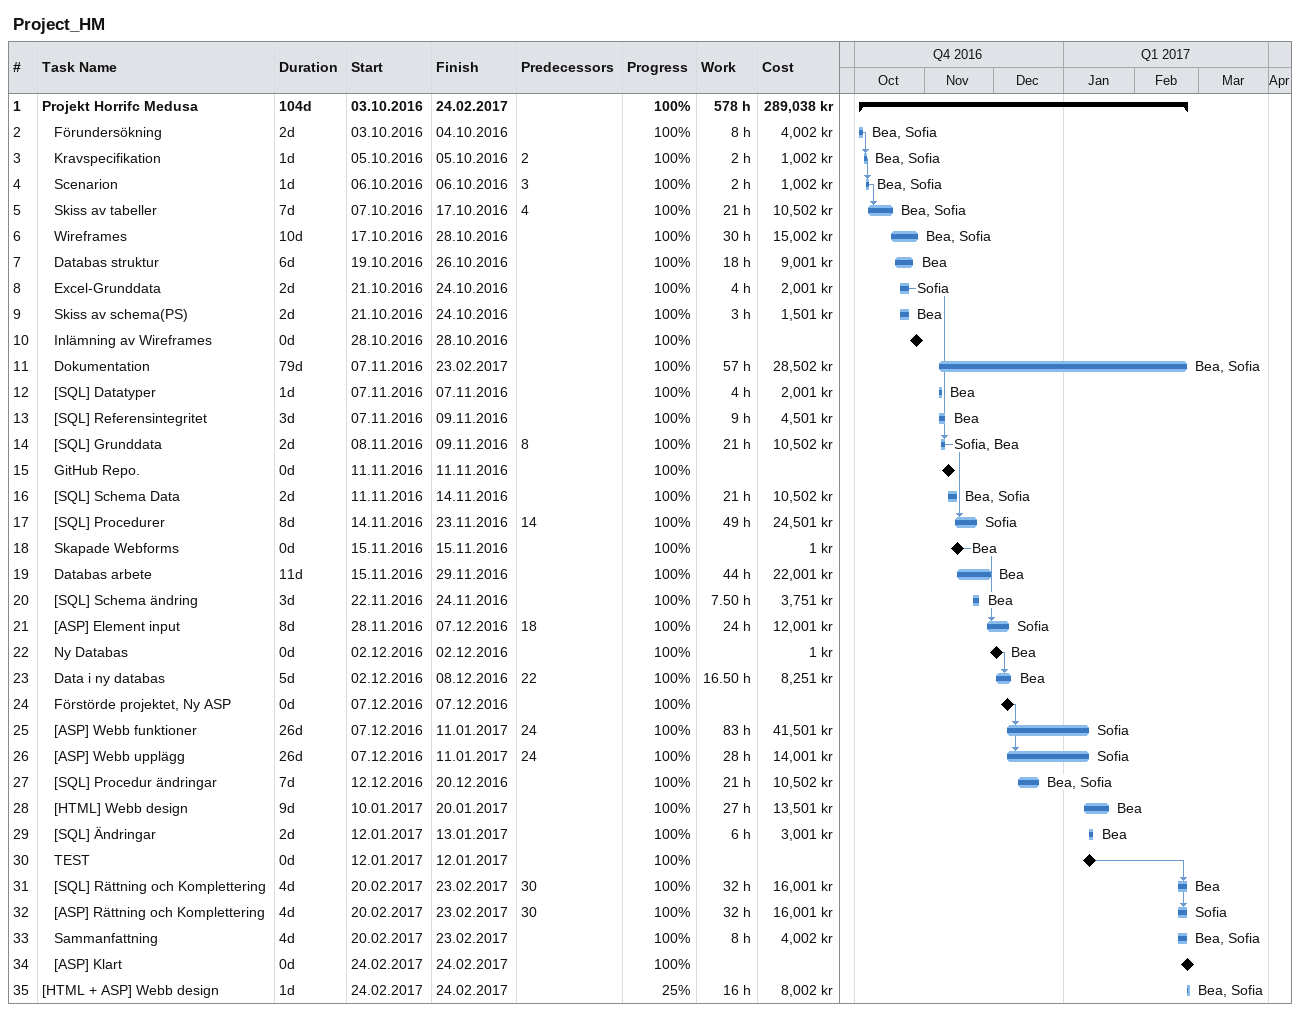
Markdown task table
Project_HM

| ID | Level | Task | Duration | Start | Finish | Predecessors | Resources | % complete | Work (h) | Cost (kr) |
|---|---|---|---|---|---|---|---|---|---|---|
| 1 | 1 | **Projekt Horrifc Medusa** | 104d | 2016-10-03 | 2017-02-24 |  |  | 100 | 578 | 289038 |
| 2 | 2 | Förundersökning | 2d | 2016-10-03 | 2016-10-04 |  | Bea, Sofia | 100 | 8 | 4002 |
| 3 | 2 | Kravspecifikation | 1d | 2016-10-05 | 2016-10-05 | 2 | Bea, Sofia | 100 | 2 | 1002 |
| 4 | 2 | Scenarion | 1d | 2016-10-06 | 2016-10-06 | 3 | Bea, Sofia | 100 | 2 | 1002 |
| 5 | 2 | Skiss av tabeller | 7d | 2016-10-07 | 2016-10-17 | 4 | Bea, Sofia | 100 | 21 | 10502 |
| 6 | 2 | Wireframes | 10d | 2016-10-17 | 2016-10-28 |  | Bea, Sofia | 100 | 30 | 15002 |
| 7 | 2 | Databas struktur | 6d | 2016-10-19 | 2016-10-26 |  | Bea | 100 | 18 | 9001 |
| 8 | 2 | Excel-Grunddata | 2d | 2016-10-21 | 2016-10-24 |  | Sofia | 100 | 4 | 2001 |
| 9 | 2 | Skiss av schema(PS) | 2d | 2016-10-21 | 2016-10-24 |  | Bea | 100 | 3 | 1501 |
| 10 | 2 | Inlämning av Wireframes | 0d | 2016-10-28 | 2016-10-28 |  |  | 100 |  |  |
| 11 | 2 | Dokumentation | 79d | 2016-11-07 | 2017-02-23 |  | Bea, Sofia | 100 | 57 | 28502 |
| 12 | 2 | [SQL] Datatyper | 1d | 2016-11-07 | 2016-11-07 |  | Bea | 100 | 4 | 2001 |
| 13 | 2 | [SQL] Referensintegritet | 3d | 2016-11-07 | 2016-11-09 |  | Bea | 100 | 9 | 4501 |
| 14 | 2 | [SQL] Grunddata | 2d | 2016-11-08 | 2016-11-09 | 8 | Sofia, Bea | 100 | 21 | 10502 |
| 15 | 2 | GitHub Repo. | 0d | 2016-11-11 | 2016-11-11 |  |  | 100 |  |  |
| 16 | 2 | [SQL] Schema Data | 2d | 2016-11-11 | 2016-11-14 |  | Bea, Sofia | 100 | 21 | 10502 |
| 17 | 2 | [SQL] Procedurer | 8d | 2016-11-14 | 2016-11-23 | 14 | Sofia | 100 | 49 | 24501 |
| 18 | 2 | Skapade Webforms | 0d | 2016-11-15 | 2016-11-15 |  | Bea | 100 |  | 1 |
| 19 | 2 | Databas arbete | 11d | 2016-11-15 | 2016-11-29 |  | Bea | 100 | 44 | 22001 |
| 20 | 2 | [SQL] Schema ändring | 3d | 2016-11-22 | 2016-11-24 |  | Bea | 100 | 7.50 | 3751 |
| 21 | 2 | [ASP] Element input | 8d | 2016-11-28 | 2016-12-07 | 18 | Sofia | 100 | 24 | 12001 |
| 22 | 2 | Ny Databas | 0d | 2016-12-02 | 2016-12-02 |  | Bea | 100 |  | 1 |
| 23 | 2 | Data i ny databas | 5d | 2016-12-02 | 2016-12-08 | 22 | Bea | 100 | 16.50 | 8251 |
| 24 | 2 | Förstörde projektet, Ny ASP | 0d | 2016-12-07 | 2016-12-07 |  |  | 100 |  |  |
| 25 | 2 | [ASP] Webb funktioner | 26d | 2016-12-07 | 2017-01-11 | 24 | Sofia | 100 | 83 | 41501 |
| 26 | 2 | [ASP] Webb upplägg | 26d | 2016-12-07 | 2017-01-11 | 24 | Sofia | 100 | 28 | 14001 |
| 27 | 2 | [SQL] Procedur ändringar | 7d | 2016-12-12 | 2016-12-20 |  | Bea, Sofia | 100 | 21 | 10502 |
| 28 | 2 | [HTML] Webb design | 9d | 2017-01-10 | 2017-01-20 |  | Bea | 100 | 27 | 13501 |
| 29 | 2 | [SQL] Ändringar | 2d | 2017-01-12 | 2017-01-13 |  | Bea | 100 | 6 | 3001 |
| 30 | 2 | TEST | 0d | 2017-01-12 | 2017-01-12 |  |  | 100 |  |  |
| 31 | 2 | [SQL] Rättning och Komplettering | 4d | 2017-02-20 | 2017-02-23 | 30 | Bea | 100 | 32 | 16001 |
| 32 | 2 | [ASP] Rättning och Komplettering | 4d | 2017-02-20 | 2017-02-23 | 30 | Sofia | 100 | 32 | 16001 |
| 33 | 2 | Sammanfattning | 4d | 2017-02-20 | 2017-02-23 |  | Bea, Sofia | 100 | 8 | 4002 |
| 34 | 2 | [ASP] Klart | 0d | 2017-02-24 | 2017-02-24 |  |  | 100 |  |  |
| 35 | 1 | [HTML + ASP] Webb design | 1d | 2017-02-24 | 2017-02-24 |  | Bea, Sofia | 25 | 16 | 8002 |
